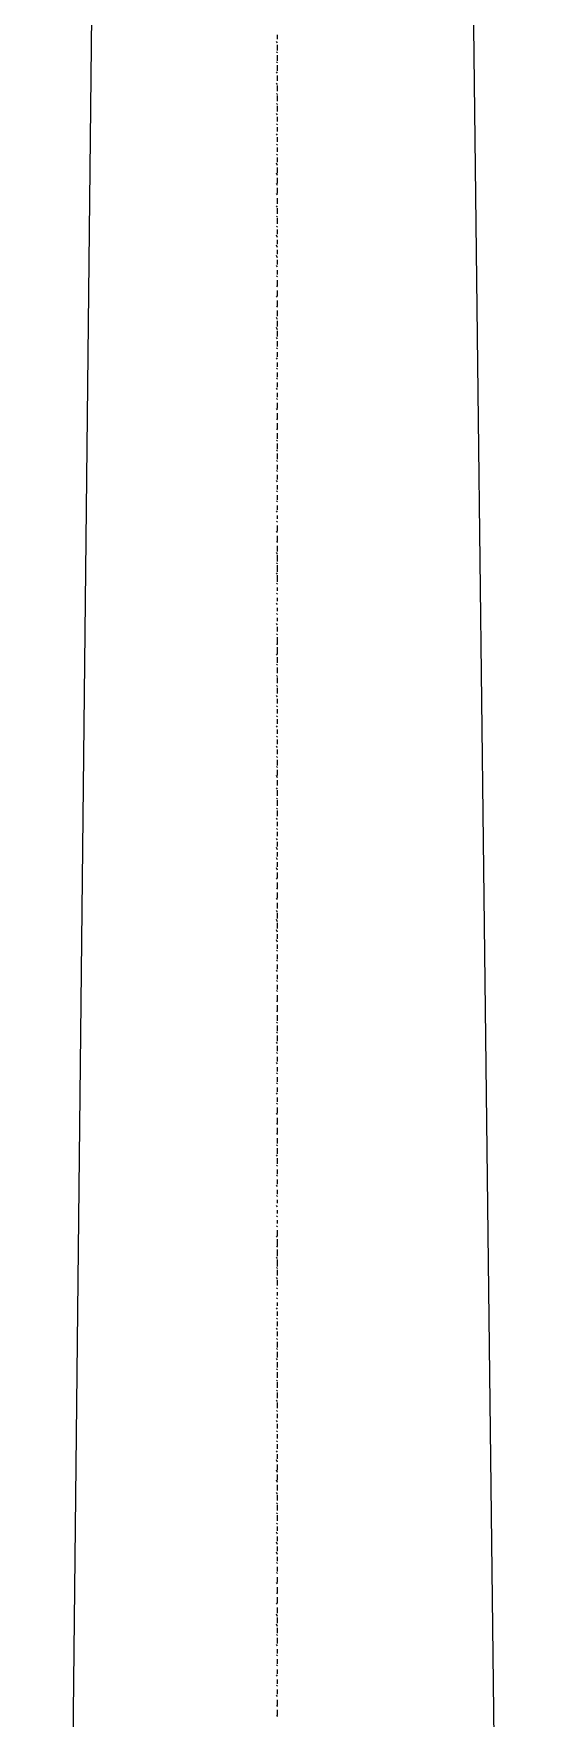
# Model space of a CAD drawing. Header units: millimetres. Extents: x 2928 to 3112, y 1220 to 1280.
# Drawn here: x 3041.453 to 3042.194, y 1237.866 to 1240.341 of the extents above; entities that cross this region are included whole.
import ezdxf

# ---------------------------------------------------------------- set-up
doc = ezdxf.new("R2010")
doc.units = ezdxf.units.MM

msp = doc.modelspace()

# ---------------------------------------------------------------- linework, layer by layer
at = {"color": 7, "linetype": 'Continuous', "lineweight": 5, "true_color": 0x000007}
for points in [[(3041.4529, 1232.43348), (3041.60507, 1246.53539), (3041.60507, 1246.53539)], [(3042.02683, 1246.49569), (3042.19389, 1232.43348), (3042.19389, 1232.43348)]]:
    msp.add_lwpolyline(points, dxfattribs=at)
at = {"color": 252, "linetype": 'Continuous', "lineweight": 13, "true_color": 0x989898}
for points in [[(3041.81182, 1240.32797), (3041.81016, 1240.32962), (3041.81016, 1240.32962)], [(3041.81182, 1240.33293), (3041.81182, 1240.33955), (3041.81182, 1240.33955)], [(3041.81182, 1240.31639), (3041.81182, 1240.32466), (3041.81182, 1240.32466)], [(3041.81182, 1240.31308), (3041.81016, 1240.31474), (3041.81016, 1240.31474)], [(3041.81182, 1240.2982), (3041.81016, 1240.29985), (3041.81016, 1240.29985)], [(3041.81182, 1240.30151), (3041.81182, 1240.30978), (3041.81182, 1240.30978)], [(3041.81182, 1240.28662), (3041.81182, 1240.29489), (3041.81182, 1240.29489)], [(3041.81182, 1240.28331), (3041.81016, 1240.28497), (3041.81016, 1240.28497)], [(3041.81182, 1240.27173), (3041.81182, 1240.28), (3041.81182, 1240.28)], [(3041.81182, 1240.26677), (3041.81016, 1240.26843), (3041.81016, 1240.26843)], [(3041.81182, 1240.25189), (3041.81016, 1240.25354), (3041.81016, 1240.25354)], [(3041.81182, 1240.25685), (3041.81182, 1240.26512), (3041.81182, 1240.26512)], [(3041.81182, 1240.24196), (3041.81182, 1240.25023), (3041.81182, 1240.25023)], [(3041.81182, 1240.237), (3041.81016, 1240.23865), (3041.81016, 1240.23865)], [(3041.81182, 1240.22211), (3041.81016, 1240.22377), (3041.81016, 1240.22377)], [(3041.81182, 1240.22708), (3041.81182, 1240.23535), (3041.81182, 1240.23535)], [(3041.81182, 1240.20723), (3041.81016, 1240.20888), (3041.81016, 1240.20888)], [(3041.81182, 1240.21219), (3041.81182, 1240.21881), (3041.81182, 1240.21881)], [(3041.81182, 1240.1973), (3041.81182, 1240.20392), (3041.81182, 1240.20392)], [(3041.81182, 1240.19234), (3041.81016, 1240.194), (3041.81016, 1240.194)], [(3041.81182, 1240.17746), (3041.81016, 1240.17911), (3041.81016, 1240.17911)], [(3041.81182, 1240.18242), (3041.81182, 1240.18903), (3041.81182, 1240.18903)], [(3041.81182, 1240.16753), (3041.81182, 1240.17415), (3041.81182, 1240.17415)], [(3041.81182, 1240.16257), (3041.81016, 1240.16422), (3041.81016, 1240.16422)], [(3041.81182, 1240.14768), (3041.81016, 1240.15099), (3041.81016, 1240.15099)], [(3041.81182, 1240.15265), (3041.81182, 1240.15926), (3041.81182, 1240.15926)], [(3041.81182, 1240.1328), (3041.81016, 1240.13611), (3041.81016, 1240.13611)], [(3041.81182, 1240.13611), (3041.81182, 1240.14438), (3041.81182, 1240.14438)], [(3041.81182, 1240.12122), (3041.81182, 1240.12949), (3041.81182, 1240.12949)], [(3041.81182, 1240.11791), (3041.81016, 1240.12122), (3041.81016, 1240.12122)], [(3041.81182, 1240.10468), (3041.81016, 1240.10633), (3041.81016, 1240.10633)], [(3041.81182, 1240.10633), (3041.81182, 1240.1146), (3041.81182, 1240.1146)], [(3041.81182, 1240.09145), (3041.81182, 1240.09972), (3041.81182, 1240.09972)], [(3041.81182, 1240.08649), (3041.81016, 1240.08814), (3041.81016, 1240.08814)], [(3041.81182, 1240.0716), (3041.81016, 1240.07325), (3041.81016, 1240.07325)], [(3041.81182, 1240.07656), (3041.81182, 1240.08483), (3041.81182, 1240.08483)], [(3041.81182, 1240.05671), (3041.81016, 1240.05837), (3041.81016, 1240.05837)], [(3041.81182, 1240.06168), (3041.81182, 1240.06995), (3041.81182, 1240.06995)], [(3041.81182, 1240.04679), (3041.81182, 1240.05341), (3041.81182, 1240.05341)], [(3041.81182, 1240.04183), (3041.81016, 1240.04514), (3041.81016, 1240.04514)], [(3041.81182, 1240.02694), (3041.81016, 1240.03025), (3041.81016, 1240.03025)], [(3041.81182, 1240.03191), (3041.81182, 1240.03852), (3041.81182, 1240.03852)], [(3041.81182, 1240.01702), (3041.81182, 1240.02364), (3041.81182, 1240.02364)], [(3041.81182, 1240.01206), (3041.81016, 1240.01537), (3041.81016, 1240.01537)], [(3041.81182, 1239.99883), (3041.81016, 1240.00048), (3041.81016, 1240.00048)], [(3041.81182, 1240.00213), (3041.81182, 1240.00875), (3041.81182, 1240.00875)], [(3041.81182, 1239.98394), (3041.81016, 1239.98559), (3041.81016, 1239.98559)], [(3041.81182, 1239.98725), (3041.81182, 1239.99386), (3041.81182, 1239.99386)], [(3041.81182, 1239.97071), (3041.81182, 1239.97898), (3041.81182, 1239.97898)], [(3041.81182, 1239.96905), (3041.81016, 1239.97071), (3041.81016, 1239.97071)], [(3041.81182, 1239.95417), (3041.81016, 1239.95582), (3041.81016, 1239.95582)], [(3041.81182, 1239.95582), (3041.81182, 1239.96409), (3041.81182, 1239.96409)], [(3041.81182, 1239.94094), (3041.81182, 1239.94921), (3041.81182, 1239.94921)], [(3041.81182, 1239.93928), (3041.81016, 1239.94094), (3041.81016, 1239.94094)], [(3041.81182, 1239.92109), (3041.81016, 1239.9244), (3041.81016, 1239.9244)], [(3041.81182, 1239.92605), (3041.81182, 1239.93432), (3041.81182, 1239.93432)], [(3041.81182, 1239.9062), (3041.81016, 1239.90951), (3041.81016, 1239.90951)], [(3041.81182, 1239.91116), (3041.81182, 1239.91943), (3041.81182, 1239.91943)], [(3041.81182, 1239.89628), (3041.81182, 1239.90455), (3041.81182, 1239.90455)], [(3041.81182, 1239.89297), (3041.81016, 1239.89462), (3041.81016, 1239.89462)], [(3041.81182, 1239.87808), (3041.81016, 1239.87974), (3041.81016, 1239.87974)], [(3041.81182, 1239.88139), (3041.81182, 1239.88966), (3041.81182, 1239.88966)], [(3041.81182, 1239.8632), (3041.81016, 1239.86485), (3041.81016, 1239.86485)], [(3041.81182, 1239.84831), (3041.81016, 1239.84997), (3041.81016, 1239.84997)], [(3041.81182, 1239.86651), (3041.81182, 1239.87312), (3041.81182, 1239.87312)], [(3041.81182, 1239.85162), (3041.81182, 1239.85824), (3041.81182, 1239.85824)], [(3041.81182, 1239.83343), (3041.81016, 1239.83508), (3041.81016, 1239.83508)], [(3041.81182, 1239.83673), (3041.81182, 1239.84335), (3041.81182, 1239.84335)], [(3041.81182, 1239.82185), (3041.81182, 1239.82846), (3041.81182, 1239.82846)], [(3041.81182, 1239.81854), (3041.81016, 1239.82019), (3041.81016, 1239.82019)], [(3041.81182, 1239.80365), (3041.81016, 1239.80531), (3041.81016, 1239.80531)], [(3041.81182, 1239.80696), (3041.81182, 1239.81358), (3041.81182, 1239.81358)], [(3041.81182, 1239.78877), (3041.81016, 1239.79042), (3041.81016, 1239.79042)], [(3041.81182, 1239.77388), (3041.81016, 1239.77554), (3041.81016, 1239.77554)], [(3041.81182, 1239.79042), (3041.81182, 1239.79869), (3041.81182, 1239.79869)], [(3041.81182, 1239.77554), (3041.81182, 1239.78381), (3041.81182, 1239.78381)], [(3041.81182, 1239.759), (3041.81016, 1239.76065), (3041.81016, 1239.76065)], [(3041.81182, 1239.76065), (3041.81182, 1239.76892), (3041.81182, 1239.76892)], [(3041.81182, 1239.74577), (3041.81182, 1239.75404), (3041.81182, 1239.75404)], [(3041.81182, 1239.74246), (3041.81016, 1239.74411), (3041.81016, 1239.74411)], [(3041.81182, 1239.72757), (3041.81016, 1239.72923), (3041.81016, 1239.72923)], [(3041.81182, 1239.73088), (3041.81182, 1239.73915), (3041.81182, 1239.73915)], [(3041.81182, 1239.71269), (3041.81016, 1239.71434), (3041.81016, 1239.71434)], [(3041.81182, 1239.71599), (3041.81182, 1239.72426), (3041.81182, 1239.72426)], [(3041.81182, 1239.70111), (3041.81182, 1239.70772), (3041.81182, 1239.70772)], [(3041.81182, 1239.6978), (3041.81016, 1239.69945), (3041.81016, 1239.69945)], [(3041.81182, 1239.68291), (3041.81016, 1239.68457), (3041.81016, 1239.68457)], [(3041.81182, 1239.68622), (3041.81182, 1239.69284), (3041.81182, 1239.69284)], [(3041.81182, 1239.67134), (3041.81182, 1239.67795), (3041.81182, 1239.67795)], [(3041.81182, 1239.66803), (3041.81016, 1239.66968), (3041.81016, 1239.66968)], [(3041.81182, 1239.65314), (3041.81016, 1239.6548), (3041.81016, 1239.6548)], [(3041.81182, 1239.65645), (3041.81182, 1239.66307), (3041.81182, 1239.66307)], [(3041.81182, 1239.63826), (3041.81016, 1239.63991), (3041.81016, 1239.63991)], [(3041.81182, 1239.64156), (3041.81182, 1239.64818), (3041.81182, 1239.64818)], [(3041.81182, 1239.62833), (3041.81182, 1239.63329), (3041.81182, 1239.63329)], [(3041.81182, 1239.62337), (3041.81016, 1239.62502), (3041.81016, 1239.62502)], [(3041.81182, 1239.60848), (3041.81016, 1239.61014), (3041.81016, 1239.61014)], [(3041.81182, 1239.61014), (3041.81182, 1239.61841), (3041.81182, 1239.61841)], [(3041.81182, 1239.59525), (3041.81182, 1239.60352), (3041.81182, 1239.60352)], [(3041.81182, 1239.5936), (3041.81016, 1239.59525), (3041.81016, 1239.59525)], [(3041.81182, 1239.57706), (3041.81016, 1239.57871), (3041.81016, 1239.57871)], [(3041.81182, 1239.58037), (3041.81182, 1239.58864), (3041.81182, 1239.58864)], [(3041.81182, 1239.56217), (3041.81016, 1239.56383), (3041.81016, 1239.56383)], [(3041.81182, 1239.56548), (3041.81182, 1239.5754), (3041.81182, 1239.5754)], [(3041.81182, 1239.55059), (3041.81182, 1239.56052), (3041.81182, 1239.56052)], [(3041.81182, 1239.54729), (3041.81016, 1239.54894), (3041.81016, 1239.54894)], [(3041.81182, 1239.5324), (3041.81016, 1239.53405), (3041.81016, 1239.53405)], [(3041.81182, 1239.53571), (3041.81182, 1239.54563), (3041.81182, 1239.54563)], [(3041.81182, 1239.51751), (3041.81016, 1239.51917), (3041.81016, 1239.51917)], [(3041.81182, 1239.50263), (3041.81016, 1239.50428), (3041.81016, 1239.50428)], [(3041.81182, 1239.52248), (3041.81182, 1239.52744), (3041.81182, 1239.52744)], [(3041.81182, 1239.50759), (3041.81182, 1239.51255), (3041.81182, 1239.51255)], [(3041.81182, 1239.48774), (3041.81016, 1239.4894), (3041.81016, 1239.4894)], [(3041.81182, 1239.4927), (3041.81182, 1239.49767), (3041.81182, 1239.49767)], [(3041.81182, 1239.47782), (3041.81182, 1239.48278), (3041.81182, 1239.48278)], [(3041.81182, 1239.47286), (3041.81016, 1239.47451), (3041.81016, 1239.47451)], [(3041.81182, 1239.45797), (3041.81016, 1239.45963), (3041.81016, 1239.45963)], [(3041.81182, 1239.46293), (3041.81182, 1239.46955), (3041.81182, 1239.46955)], [(3041.81182, 1239.44474), (3041.81182, 1239.45466), (3041.81182, 1239.45466)], [(3041.81182, 1239.44309), (3041.81016, 1239.44474), (3041.81016, 1239.44474)], [(3041.81182, 1239.4282), (3041.81016, 1239.42985), (3041.81016, 1239.42985)], [(3041.81182, 1239.42985), (3041.81182, 1239.43978), (3041.81182, 1239.43978)], [(3041.81182, 1239.41331), (3041.81016, 1239.41497), (3041.81016, 1239.41497)], [(3041.81182, 1239.41662), (3041.81182, 1239.42489), (3041.81182, 1239.42489)], [(3041.81182, 1239.40174), (3041.81182, 1239.41001), (3041.81182, 1239.41001)], [(3041.81182, 1239.39677), (3041.81016, 1239.39843), (3041.81016, 1239.39843)], [(3041.81182, 1239.38189), (3041.81016, 1239.38354), (3041.81016, 1239.38354)], [(3041.81182, 1239.38685), (3041.81182, 1239.39512), (3041.81182, 1239.39512)], [(3041.81182, 1239.37196), (3041.81182, 1239.38023), (3041.81182, 1239.38023)], [(3041.81182, 1239.367), (3041.81016, 1239.36866), (3041.81016, 1239.36866)], [(3041.81182, 1239.35708), (3041.81182, 1239.36369), (3041.81182, 1239.36369)], [(3041.81182, 1239.35212), (3041.81016, 1239.35377), (3041.81016, 1239.35377)], [(3041.81182, 1239.33723), (3041.81016, 1239.33888), (3041.81016, 1239.33888)], [(3041.81182, 1239.34219), (3041.81182, 1239.34881), (3041.81182, 1239.34881)], [(3041.81182, 1239.32731), (3041.81182, 1239.33392), (3041.81182, 1239.33392)], [(3041.81182, 1239.32234), (3041.81016, 1239.324), (3041.81016, 1239.324)], [(3041.81182, 1239.30746), (3041.81016, 1239.30911), (3041.81016, 1239.30911)], [(3041.81182, 1239.31242), (3041.81182, 1239.31904), (3041.81182, 1239.31904)], [(3041.81182, 1239.29257), (3041.81016, 1239.29423), (3041.81016, 1239.29423)], [(3041.81182, 1239.29753), (3041.81182, 1239.30415), (3041.81182, 1239.30415)], [(3041.81182, 1239.28265), (3041.81182, 1239.28926), (3041.81182, 1239.28926)], [(3041.81182, 1239.27769), (3041.81016, 1239.27934), (3041.81016, 1239.27934)], [(3041.81182, 1239.2628), (3041.81016, 1239.26445), (3041.81016, 1239.26445)], [(3041.81182, 1239.26611), (3041.81182, 1239.27438), (3041.81182, 1239.27438)], [(3041.81182, 1239.25122), (3041.81182, 1239.25949), (3041.81182, 1239.25949)], [(3041.81182, 1239.24791), (3041.81016, 1239.25122), (3041.81016, 1239.25122)], [(3041.81182, 1239.23137), (3041.81016, 1239.23303), (3041.81016, 1239.23303)], [(3041.81182, 1239.23634), (3041.81182, 1239.24461), (3041.81182, 1239.24461)], [(3041.81182, 1239.21649), (3041.81016, 1239.21814), (3041.81016, 1239.21814)], [(3041.81182, 1239.22145), (3041.81182, 1239.22972), (3041.81182, 1239.22972)], [(3041.81182, 1239.20656), (3041.81182, 1239.21483), (3041.81182, 1239.21483)], [(3041.81182, 1239.2016), (3041.81016, 1239.20326), (3041.81016, 1239.20326)], [(3041.81182, 1239.18672), (3041.81016, 1239.18837), (3041.81016, 1239.18837)], [(3041.81182, 1239.19168), (3041.81182, 1239.19995), (3041.81182, 1239.19995)], [(3041.81182, 1239.17679), (3041.81182, 1239.18341), (3041.81182, 1239.18341)], [(3041.81182, 1239.17183), (3041.81016, 1239.17349), (3041.81016, 1239.17349)], [(3041.81182, 1239.15695), (3041.81016, 1239.1586), (3041.81016, 1239.1586)], [(3041.81182, 1239.16191), (3041.81182, 1239.16852), (3041.81182, 1239.16852)], [(3041.81182, 1239.14206), (3041.81016, 1239.14537), (3041.81016, 1239.14537)], [(3041.81182, 1239.14702), (3041.81182, 1239.15364), (3041.81182, 1239.15364)], [(3041.81182, 1239.13214), (3041.81182, 1239.13875), (3041.81182, 1239.13875)], [(3041.81182, 1239.12717), (3041.81016, 1239.13048), (3041.81016, 1239.13048)], [(3041.81182, 1239.11229), (3041.81016, 1239.1156), (3041.81016, 1239.1156)], [(3041.81182, 1239.11725), (3041.81182, 1239.12387), (3041.81182, 1239.12387)], [(3041.81182, 1239.10071), (3041.81182, 1239.10898), (3041.81182, 1239.10898)], [(3041.81182, 1239.09906), (3041.81016, 1239.10071), (3041.81016, 1239.10071)], [(3041.81182, 1239.08417), (3041.81016, 1239.08582), (3041.81016, 1239.08582)], [(3041.81182, 1239.08582), (3041.81182, 1239.09409), (3041.81182, 1239.09409)], [(3041.81182, 1239.06928), (3041.81016, 1239.07094), (3041.81016, 1239.07094)], [(3041.81182, 1239.07094), (3041.81182, 1239.07921), (3041.81182, 1239.07921)], [(3041.81182, 1239.05605), (3041.81182, 1239.06432), (3041.81182, 1239.06432)], [(3041.81182, 1239.05109), (3041.81016, 1239.05274), (3041.81016, 1239.05274)], [(3041.81182, 1239.0362), (3041.81016, 1239.03951), (3041.81016, 1239.03951)], [(3041.81182, 1239.04117), (3041.81182, 1239.04944), (3041.81182, 1239.04944)], [(3041.81182, 1239.02628), (3041.81182, 1239.03455), (3041.81182, 1239.03455)], [(3041.81182, 1239.02132), (3041.81016, 1239.02463), (3041.81016, 1239.02463)], [(3041.81182, 1239.00643), (3041.81016, 1239.00974), (3041.81016, 1239.00974)], [(3041.81182, 1239.01139), (3041.81182, 1239.01801), (3041.81182, 1239.01801)], [(3041.81182, 1238.9932), (3041.81016, 1238.99485), (3041.81016, 1238.99485)], [(3041.81182, 1238.99651), (3041.81182, 1239.00312), (3041.81182, 1239.00312)], [(3041.81182, 1238.98162), (3041.81182, 1238.98824), (3041.81182, 1238.98824)], [(3041.81182, 1238.97831), (3041.81016, 1238.97997), (3041.81016, 1238.97997)], [(3041.81182, 1238.96343), (3041.81016, 1238.96508), (3041.81016, 1238.96508)], [(3041.81182, 1238.96674), (3041.81182, 1238.97335), (3041.81182, 1238.97335)], [(3041.81182, 1238.95185), (3041.81182, 1238.95847), (3041.81182, 1238.95847)], [(3041.81182, 1238.94854), (3041.81016, 1238.9502), (3041.81016, 1238.9502)], [(3041.81182, 1238.93366), (3041.81016, 1238.93531), (3041.81016, 1238.93531)], [(3041.81182, 1238.93696), (3041.81182, 1238.94358), (3041.81182, 1238.94358)], [(3041.81182, 1238.91877), (3041.81016, 1238.92042), (3041.81016, 1238.92042)], [(3041.81182, 1238.92042), (3041.81182, 1238.92869), (3041.81182, 1238.92869)], [(3041.81182, 1238.90554), (3041.81182, 1238.91381), (3041.81182, 1238.91381)], [(3041.81182, 1238.90389), (3041.81016, 1238.90554), (3041.81016, 1238.90554)], [(3041.81182, 1238.88735), (3041.81016, 1238.889), (3041.81016, 1238.889)], [(3041.81182, 1238.89065), (3041.81182, 1238.89892), (3041.81182, 1238.89892)], [(3041.81182, 1238.87577), (3041.81182, 1238.88404), (3041.81182, 1238.88404)], [(3041.81182, 1238.87246), (3041.81016, 1238.87411), (3041.81016, 1238.87411)], [(3041.81182, 1238.85757), (3041.81016, 1238.85923), (3041.81016, 1238.85923)], [(3041.81182, 1238.86088), (3041.81182, 1238.86915), (3041.81182, 1238.86915)], [(3041.81182, 1238.84269), (3041.81016, 1238.84434), (3041.81016, 1238.84434)], [(3041.81182, 1238.846), (3041.81182, 1238.85427), (3041.81182, 1238.85427)], [(3041.81182, 1238.83111), (3041.81182, 1238.83773), (3041.81182, 1238.83773)], [(3041.81182, 1238.8278), (3041.81016, 1238.82946), (3041.81016, 1238.82946)], [(3041.81182, 1238.81292), (3041.81016, 1238.81457), (3041.81016, 1238.81457)], [(3041.81182, 1238.81622), (3041.81182, 1238.82284), (3041.81182, 1238.82284)], [(3041.81182, 1238.79803), (3041.81016, 1238.79968), (3041.81016, 1238.79968)], [(3041.81182, 1238.80134), (3041.81182, 1238.80795), (3041.81182, 1238.80795)], [(3041.81182, 1238.78645), (3041.81182, 1238.79307), (3041.81182, 1238.79307)], [(3041.81182, 1238.78314), (3041.81016, 1238.7848), (3041.81016, 1238.7848)], [(3041.81182, 1238.76826), (3041.81016, 1238.76991), (3041.81016, 1238.76991)], [(3041.81182, 1238.77157), (3041.81182, 1238.77818), (3041.81182, 1238.77818)], [(3041.81182, 1238.75503), (3041.81182, 1238.7633), (3041.81182, 1238.7633)], [(3041.81182, 1238.75337), (3041.81016, 1238.75503), (3041.81016, 1238.75503)], [(3041.81182, 1238.73849), (3041.81016, 1238.74014), (3041.81016, 1238.74014)], [(3041.81182, 1238.74014), (3041.81182, 1238.74841), (3041.81182, 1238.74841)], [(3041.81182, 1238.7236), (3041.81016, 1238.72525), (3041.81016, 1238.72525)], [(3041.81182, 1238.72525), (3041.81182, 1238.73352), (3041.81182, 1238.73352)], [(3041.81182, 1238.71037), (3041.81182, 1238.71864), (3041.81182, 1238.71864)], [(3041.81182, 1238.70706), (3041.81016, 1238.70871), (3041.81016, 1238.70871)], [(3041.81182, 1238.69217), (3041.81016, 1238.69383), (3041.81016, 1238.69383)], [(3041.81182, 1238.69548), (3041.81182, 1238.70375), (3041.81182, 1238.70375)], [(3041.81182, 1238.6806), (3041.81182, 1238.68887), (3041.81182, 1238.68887)], [(3041.81182, 1238.67729), (3041.81016, 1238.67894), (3041.81016, 1238.67894)], [(3041.81182, 1238.6624), (3041.81016, 1238.66406), (3041.81016, 1238.66406)], [(3041.81182, 1238.66571), (3041.81182, 1238.67233), (3041.81182, 1238.67233)], [(3041.81182, 1238.64752), (3041.81016, 1238.64917), (3041.81016, 1238.64917)], [(3041.81182, 1238.65082), (3041.81182, 1238.65744), (3041.81182, 1238.65744)], [(3041.81182, 1238.63594), (3041.81182, 1238.64255), (3041.81182, 1238.64255)], [(3041.81182, 1238.63263), (3041.81016, 1238.63428), (3041.81016, 1238.63428)], [(3041.81182, 1238.61775), (3041.81016, 1238.6194), (3041.81016, 1238.6194)], [(3041.81182, 1238.62271), (3041.81182, 1238.62767), (3041.81182, 1238.62767)], [(3041.81182, 1238.60782), (3041.81182, 1238.61278), (3041.81182, 1238.61278)], [(3041.81182, 1238.60286), (3041.81016, 1238.60451), (3041.81016, 1238.60451)], [(3041.81182, 1238.58797), (3041.81016, 1238.58963), (3041.81016, 1238.58963)], [(3041.81182, 1238.59294), (3041.81182, 1238.5979), (3041.81182, 1238.5979)], [(3041.81182, 1238.57309), (3041.81016, 1238.57474), (3041.81016, 1238.57474)], [(3041.81182, 1238.57474), (3041.81182, 1238.58301), (3041.81182, 1238.58301)], [(3041.81182, 1238.55986), (3041.81182, 1238.56978), (3041.81182, 1238.56978)], [(3041.81182, 1238.5582), (3041.81016, 1238.55986), (3041.81016, 1238.55986)], [(3041.81182, 1238.54166), (3041.81016, 1238.54332), (3041.81016, 1238.54332)], [(3041.81182, 1238.54497), (3041.81182, 1238.55489), (3041.81182, 1238.55489)], [(3041.81182, 1238.53008), (3041.81182, 1238.54001), (3041.81182, 1238.54001)], [(3041.81182, 1238.52678), (3041.81016, 1238.52843), (3041.81016, 1238.52843)], [(3041.81182, 1238.51189), (3041.81016, 1238.51354), (3041.81016, 1238.51354)], [(3041.81182, 1238.51685), (3041.81182, 1238.52512), (3041.81182, 1238.52512)], [(3041.81182, 1238.497), (3041.81016, 1238.49866), (3041.81016, 1238.49866)], [(3041.81182, 1238.50197), (3041.81182, 1238.51024), (3041.81182, 1238.51024)], [(3041.81182, 1238.48708), (3041.81182, 1238.49204), (3041.81182, 1238.49204)], [(3041.81182, 1238.48212), (3041.81016, 1238.48377), (3041.81016, 1238.48377)], [(3041.81182, 1238.46723), (3041.81016, 1238.46889), (3041.81016, 1238.46889)], [(3041.81182, 1238.47219), (3041.81182, 1238.47716), (3041.81182, 1238.47716)], [(3041.81182, 1238.45731), (3041.81182, 1238.46392), (3041.81182, 1238.46392)], [(3041.81182, 1238.45235), (3041.81016, 1238.454), (3041.81016, 1238.454)], [(3041.81182, 1238.43746), (3041.81016, 1238.43911), (3041.81016, 1238.43911)], [(3041.81182, 1238.44242), (3041.81182, 1238.44904), (3041.81182, 1238.44904)], [(3041.81182, 1238.42257), (3041.81016, 1238.42423), (3041.81016, 1238.42423)], [(3041.81182, 1238.42754), (3041.81182, 1238.43415), (3041.81182, 1238.43415)], [(3041.81182, 1238.411), (3041.81182, 1238.41927), (3041.81182, 1238.41927)], [(3041.81182, 1238.40769), (3041.81016, 1238.40934), (3041.81016, 1238.40934)], [(3041.81182, 1238.3928), (3041.81016, 1238.39446), (3041.81016, 1238.39446)], [(3041.81182, 1238.39611), (3041.81182, 1238.40438), (3041.81182, 1238.40438)], [(3041.81182, 1238.38122), (3041.81182, 1238.38949), (3041.81182, 1238.38949)], [(3041.81182, 1238.37792), (3041.81016, 1238.37957), (3041.81016, 1238.37957)], [(3041.81182, 1238.36634), (3041.81182, 1238.37461), (3041.81182, 1238.37461)], [(3041.81182, 1238.36138), (3041.81016, 1238.36303), (3041.81016, 1238.36303)], [(3041.81182, 1238.34649), (3041.81016, 1238.34814), (3041.81016, 1238.34814)], [(3041.81182, 1238.35145), (3041.81182, 1238.35972), (3041.81182, 1238.35972)], [(3041.81182, 1238.33657), (3041.81182, 1238.34484), (3041.81182, 1238.34484)], [(3041.81182, 1238.33161), (3041.81016, 1238.33326), (3041.81016, 1238.33326)], [(3041.81182, 1238.31672), (3041.81016, 1238.31837), (3041.81016, 1238.31837)], [(3041.81182, 1238.32168), (3041.81182, 1238.32995), (3041.81182, 1238.32995)], [(3041.81182, 1238.30183), (3041.81016, 1238.30349), (3041.81016, 1238.30349)], [(3041.81182, 1238.3068), (3041.81182, 1238.31341), (3041.81182, 1238.31341)], [(3041.81182, 1238.29191), (3041.81182, 1238.29853), (3041.81182, 1238.29853)], [(3041.81182, 1238.28695), (3041.81016, 1238.2886), (3041.81016, 1238.2886)], [(3041.81182, 1238.27206), (3041.81016, 1238.27372), (3041.81016, 1238.27372)], [(3041.81182, 1238.27702), (3041.81182, 1238.28364), (3041.81182, 1238.28364)], [(3041.81182, 1238.26214), (3041.81182, 1238.26875), (3041.81182, 1238.26875)], [(3041.81182, 1238.25718), (3041.81016, 1238.25883), (3041.81016, 1238.25883)], [(3041.81182, 1238.24229), (3041.81016, 1238.2456), (3041.81016, 1238.2456)], [(3041.81182, 1238.24725), (3041.81182, 1238.25387), (3041.81182, 1238.25387)], [(3041.81182, 1238.2274), (3041.81016, 1238.23071), (3041.81016, 1238.23071)], [(3041.81182, 1238.21252), (3041.81016, 1238.21583), (3041.81016, 1238.21583)], [(3041.81182, 1238.23071), (3041.81182, 1238.23898), (3041.81182, 1238.23898)], [(3041.81182, 1238.21583), (3041.81182, 1238.2241), (3041.81182, 1238.2241)], [(3041.81182, 1238.19598), (3041.81016, 1238.19763), (3041.81016, 1238.19763)], [(3041.81182, 1238.20094), (3041.81182, 1238.20921), (3041.81182, 1238.20921)], [(3041.81182, 1238.18605), (3041.81182, 1238.19432), (3041.81182, 1238.19432)], [(3041.81182, 1238.18109), (3041.81016, 1238.18275), (3041.81016, 1238.18275)], [(3041.81182, 1238.16621), (3041.81016, 1238.16786), (3041.81016, 1238.16786)], [(3041.81182, 1238.17117), (3041.81182, 1238.17944), (3041.81182, 1238.17944)], [(3041.81182, 1238.15132), (3041.81016, 1238.15297), (3041.81016, 1238.15297)], [(3041.81182, 1238.15628), (3041.81182, 1238.16455), (3041.81182, 1238.16455)], [(3041.81182, 1238.1414), (3041.81182, 1238.14801), (3041.81182, 1238.14801)], [(3041.81182, 1238.13643), (3041.81016, 1238.13974), (3041.81016, 1238.13974)], [(3041.81182, 1238.12155), (3041.81016, 1238.12486), (3041.81016, 1238.12486)], [(3041.81182, 1238.12651), (3041.81182, 1238.13313), (3041.81182, 1238.13313)], [(3041.81182, 1238.11162), (3041.81182, 1238.11824), (3041.81182, 1238.11824)], [(3041.81182, 1238.10666), (3041.81016, 1238.10997), (3041.81016, 1238.10997)], [(3041.81182, 1238.09343), (3041.81016, 1238.09508), (3041.81016, 1238.09508)], [(3041.81182, 1238.09674), (3041.81182, 1238.10335), (3041.81182, 1238.10335)], [(3041.81182, 1238.07854), (3041.81016, 1238.0802), (3041.81016, 1238.0802)], [(3041.81182, 1238.08185), (3041.81182, 1238.08847), (3041.81182, 1238.08847)], [(3041.81182, 1238.06531), (3041.81182, 1238.07358), (3041.81182, 1238.07358)], [(3041.81182, 1238.06366), (3041.81016, 1238.06531), (3041.81016, 1238.06531)], [(3041.81182, 1238.04877), (3041.81016, 1238.05043), (3041.81016, 1238.05043)], [(3041.81182, 1238.05043), (3041.81182, 1238.0587), (3041.81182, 1238.0587)], [(3041.81182, 1238.03554), (3041.81182, 1238.04381), (3041.81182, 1238.04381)], [(3041.81182, 1238.03389), (3041.81016, 1238.03554), (3041.81016, 1238.03554)], [(3041.81182, 1238.01569), (3041.81016, 1238.019), (3041.81016, 1238.019)], [(3041.81182, 1238.02066), (3041.81182, 1238.02893), (3041.81182, 1238.02893)], [(3041.81182, 1238.00081), (3041.81016, 1238.00412), (3041.81016, 1238.00412)], [(3041.81182, 1238.00577), (3041.81182, 1238.01404), (3041.81182, 1238.01404)], [(3041.81182, 1237.99088), (3041.81182, 1237.99915), (3041.81182, 1237.99915)], [(3041.81182, 1237.98758), (3041.81016, 1237.98923), (3041.81016, 1237.98923)], [(3041.81182, 1237.97269), (3041.81016, 1237.97434), (3041.81016, 1237.97434)], [(3041.81182, 1237.976), (3041.81182, 1237.98427), (3041.81182, 1237.98427)], [(3041.81182, 1237.9578), (3041.81016, 1237.95946), (3041.81016, 1237.95946)], [(3041.81182, 1237.94292), (3041.81016, 1237.94457), (3041.81016, 1237.94457)], [(3041.81182, 1237.96111), (3041.81182, 1237.96773), (3041.81182, 1237.96773)], [(3041.81182, 1237.94623), (3041.81182, 1237.95284), (3041.81182, 1237.95284)], [(3041.81182, 1237.92803), (3041.81016, 1237.92969), (3041.81016, 1237.92969)], [(3041.81182, 1237.93134), (3041.81182, 1237.93796), (3041.81182, 1237.93796)], [(3041.81182, 1237.91645), (3041.81182, 1237.92307), (3041.81182, 1237.92307)], [(3041.81182, 1237.91315), (3041.81016, 1237.9148), (3041.81016, 1237.9148)], [(3041.81182, 1237.89826), (3041.81016, 1237.89991), (3041.81016, 1237.89991)], [(3041.81182, 1237.90157), (3041.81182, 1237.90818), (3041.81182, 1237.90818)], [(3041.81182, 1237.88337), (3041.81016, 1237.88503), (3041.81016, 1237.88503)], [(3041.81182, 1237.86849), (3041.81016, 1237.87014), (3041.81016, 1237.87014)], [(3041.81182, 1237.88503), (3041.81182, 1237.8933), (3041.81182, 1237.8933)], [(3041.81182, 1237.87014), (3041.81182, 1237.87841), (3041.81182, 1237.87841)]]:
    msp.add_lwpolyline(points, dxfattribs=at)

doc.saveas('drawing.dxf')
